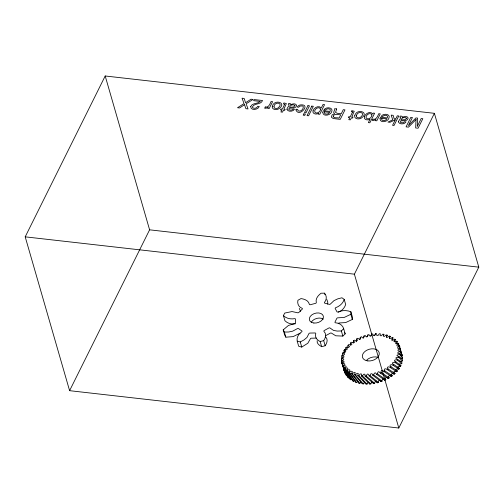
<?xml version="1.0" encoding="UTF-8"?>
<svg xmlns="http://www.w3.org/2000/svg" width="504" height="504" viewBox="0 0 504 504"><rect width="100%" height="100%" fill="white"/><g stroke="black" fill="none" stroke-linecap="round" stroke-linejoin="round"><path stroke-width="0.76" d="M338.222 323.669A1.008 0.68 -16.1 0 1 339.387 322.951L345.649 322.585L352.334 319.435L350.847 314.301L350.891 311.793C346.765 310.08 342.109 310.212 338.008 311.982A1.008 0.68 -16.1 0 1 336.861 311.598L335.299 308.7A1.008 0.68 -16.1 0 1 335.696 307.698C339.595 306.293 342.985 303.421 344.201 299.376L341.945 297.782L337.768 298.853L333.988 300.623L330.454 303.994A1.008 0.68 -16.1 0 1 329.062 304.29L324.998 303.213A1.008 0.68 -16.1 0 1 324.444 302.4C326.882 299.741 326.901 295.804 324.519 293.164L321.023 293.227C318.194 295.457 315.265 298.595 316.304 302.558A1.008 0.68 -16.1 0 1 315.321 303.402L310.653 304.649A1.008 0.68 -16.1 0 1 309.406 304.397C308.555 300.434 304.517 299.099 301.027 298.57L297.921 300.264C297.045 303.666 298.733 307.201 302.179 308.347A1.008 0.68 -16.1 0 1 302.06 309.336L298.979 312.329A1.008 0.68 -16.1 0 1 297.618 312.764L292.024 311.554L284.703 313.072L283.443 315.599L284.924 320.733C287.658 323.448 291.621 324.5 295.388 323.807M352.334 319.435L352.378 316.928L350.891 311.793M364.638 382.24L363.302 383.941L362.25 383.594M345.706 350.154L345.769 347.829L346.38 347.067L348.718 347.357L349.574 346.494L347.999 345.284L348.73 344.566L351.105 345.019L351.912 344.219L350.62 342.896L351.452 342.235L353.663 342.928L354.589 342.191L353.587 340.723L354.514 340.124L356.328 341.076L357.443 340.502L356.851 338.783L357.853 338.266C361.727 341.391 359.585 337.447 361.412 336.691C364.348 340.194 363.397 335.973 365.135 335.431C367.082 339.186 367.378 334.851 368.959 334.499C369.13 337.006 371.801 336.2 371.681 334.045L372.809 333.913L373.338 335.651L374.598 335.5L375.518 333.717L376.627 333.686L376.816 335.513L378.057 335.475L379.273 333.749L380.35 333.824L380.073 335.62L381.207 335.828L382.882 334.139L383.909 334.322L383.305 336.124L384.363 336.445L386.291 334.883L387.242 335.166L386.404 337.056L387.469 337.371L389.435 335.973L390.298 336.357L389.403 338.474M317.173 340.691C316.613 343.558 319.523 345.467 321.659 346.683L325.168 345.744C326.901 343.243 328.287 339.601 325.741 337.063M398.639 346.254L398.759 343.98L398.374 343.293C395.861 344.856 394.034 342.896 397.284 341.699L396.768 341.076C394.588 342.777 392.206 341.214 395.363 339.652L394.714 339.098C392.874 340.887 390.058 339.765 393.019 337.856L392.257 337.384C390.739 339.23 387.626 338.575 390.298 336.357M341.907 360.933L341.466 357.96C344.289 358.136 345.246 355.522 341.769 356.007L341.97 355.194C344.566 355.641 346.154 353.134 342.626 353.241L342.972 352.428C345.36 353.065 347.388 350.891 343.967 350.494L344.452 349.707C346.563 350.582 349.102 348.56 345.769 347.829M401.14 356.152L402.343 355.559L400.245 351.761L400.296 350.96C397.039 351.716 397.209 349.203 400.245 349.051L400.151 348.277C397.045 349.411 396.579 346.903 399.748 346.443L399.508 345.706C396.648 347.067 395.602 344.856 398.759 343.98M341.41 358.76C344.736 357.922 344.484 360.536 341.46 360.662L341.554 361.444C344.66 360.303 345.133 362.811 341.958 363.271L342.197 364.014C345.032 362.634 346.204 364.915 342.953 365.734L343.337 366.427C345.851 364.858 347.672 366.817 344.427 368.014L344.944 368.638C347.124 366.944 349.505 368.506 346.349 370.068L346.991 370.623C348.837 368.834 351.653 369.949 348.692 371.858L349.448 372.33C350.973 370.484 354.085 371.139 351.414 373.363L352.277 373.741L354.243 372.343L355.307 372.658L354.463 374.548L355.414 374.831L357.166 373.294L358.306 373.495L357.802 375.398L358.823 375.581L360.316 373.93L361.519 374.012L361.362 375.889L362.433 375.971L363.655 374.239L364.896 374.207L365.079 376.028L366.194 376.003C368.241 371.461 368.04 375.833 370.031 375.669C369.942 373.502 372.513 372.746 372.752 375.222L381.156 381.654C382.87 380.961 381.585 377.011 384.791 380.199L385.818 379.714L385.283 378.013L386.505 377.42L388.225 378.454L389.183 377.887L388.326 376.299L389.365 375.619L391.4 376.438L392.276 375.801L391.154 374.289L392.131 373.584L394.267 374.189L395.041 373.495L393.618 372.147L394.481 371.372L396.774 371.75L397.429 371.007L395.728 369.848L396.472 369.016L398.872 369.161L399.407 368.386L393.712 364.436C390.631 363.296 393.435 361.601 395.331 362.647L400.535 366.471L400.932 365.665L395.942 361.885C392.717 361.103 395.098 359.157 397.259 360.014L401.732 363.712L401.99 362.899C401.575 360.385 390.833 357.525 398.74 357.286L402.438 360.946L399.937 361.5M347.804 347.571L347.999 345.284M350.305 345.146L350.62 342.896M402.438 360.946L402.545 360.139C402.633 356.769 392.005 355.541 399.735 354.52L399.937 353.707C396.465 354.199 397.417 351.578 400.245 351.761M372.752 375.222C374.333 374.869 374.63 370.528 376.57 374.289C378.315 373.741 377.357 369.52 380.293 373.023L388.225 378.454M353.165 342.909L353.587 340.723M396.881 343.81L397.284 341.699M361.078 382.196L359.768 383.405L358.816 382.952M356.114 341.8L356.851 338.783M368.896 375.801L377.389 382.788C379.783 383.147 377.401 379.915 379.796 380.268M327.663 304.139L327.764 302.047L326.812 299.496M359.717 339.299L360.347 337.126M394.764 341.655L395.363 339.652M363.289 337.995L364.033 335.765M367.038 336.855L367.832 334.732M391.929 340.773L393.019 337.856M357.947 381.408L356.46 382.523L355.629 381.969M370.805 336.206L371.681 334.045M398.74 357.286L399.08 356.479M365.079 376.028L373.546 383.582C375.82 384.13 374.062 380.703 376.331 381.245M374.636 335.746L375.518 333.717M386.31 337.239L387.242 335.166M383.279 335.677L383.909 334.322M25.2 236.842L105.197 75.984L434.398 113.324L478.8 267.158L398.803 428.016L69.602 390.676L25.2 236.842L354.4 274.176L398.803 428.016M69.602 390.676L149.6 229.824L105.197 75.984M354.4 274.176L434.398 113.324M355.074 380.312L353.436 381.301L352.743 380.659M283.443 315.599C286.367 318.572 290.688 319.366 294.689 318.654A1.008 0.68 -16.1 0 1 295.495 319.328L295.432 322.661A1.008 0.68 -16.1 0 1 294.607 323.574L288.433 325.464L283.198 329.874L284.369 332.06L288.508 332.016L292.641 331.178L297.341 328.652A1.008 0.68 -16.1 0 1 298.689 328.696L301.682 330.813A1.008 0.68 -16.1 0 1 301.77 331.777C298.645 333.793 296.421 337.327 297.202 341.126L300.264 341.933L303.975 339.954L306.949 337.472L308.889 333.667A1.008 0.68 -16.1 0 1 310.155 333.062L314.798 332.968A1.008 0.68 -16.1 0 1 315.762 333.535C314.496 337.144 317.129 340.15 320.179 341.548L323.688 340.609C325.666 337.907 326.737 334.007 323.933 331.355A1.008 0.68 -16.1 0 1 324.519 330.372L328.646 328.117A1.008 0.68 -16.1 0 1 330.032 328.022L333.465 330.391L337.201 331.078L341.365 330.958L343.684 328.709C342.676 325.023 339.098 322.969 335.431 322.787A1.008 0.68 -16.1 0 1 335.072 321.899L336.741 318.534A1.008 0.68 -16.1 0 1 337.907 317.816L344.169 317.457L350.847 314.301M397.259 360.014L397.738 359.22M361.362 375.889L369.697 384.023L370.824 383.928L371.725 382.045M399.086 364.146L401.732 363.712M351.987 379.216L350.752 379.764L350.204 379.046M395.331 362.647L395.942 361.885M357.802 375.398L365.91 384.105L367.013 384.117L368.229 382.284M349.745 377.502L348.453 377.943L348.056 377.156M397.429 371.007L391.091 366.817C388.445 365.293 391.255 363.945 392.981 365.154L393.712 364.436M326 335.506L330.126 333.251A1.008 0.68 -16.1 0 1 331.512 333.15L335.771 335.784L342.846 336.086L345.164 333.843L343.684 328.709M346.897 375.801L346.343 375.02M395.041 373.495L388.124 368.997C385.812 367.177 388.748 366.093 390.254 367.479L391.091 366.817M345.473 373.527L345.089 372.683M401.291 353.203L400.245 349.051M392.276 375.801L384.861 370.931C383.021 368.884 385.869 368.008 387.198 369.589L388.124 368.997M344.528 371.076L344.314 370.175M338.379 312.19C341.882 310.937 344.547 308.013 345.681 304.504L344.201 299.376M389.183 377.887L381.358 372.595C380.003 370.409 382.731 369.646 383.859 371.448L384.861 370.931M297.202 341.126L298.683 346.254L301.745 347.067L307.824 343.249L310.369 338.801A1.008 0.68 -16.1 0 1 311.636 338.19L316.285 338.102M399.937 353.707L402.608 357.424L402.639 358.212L400.768 358.873M380.293 373.023L381.358 372.595M400.535 366.471C398.28 365.709 395.968 367.907 399.407 368.386M400.901 352.359L401.543 353.033M401.846 354.81L402.343 355.559M283.198 329.874L284.678 335.009L285.85 337.189L293.158 336.609L298.822 333.787A1.008 0.68 -16.1 0 1 300.17 333.831M344.075 368.487L343.734 367.674M149.6 229.824L478.8 267.158M399.867 365.261L400.932 365.665M387.198 369.589L394.267 374.189M390.254 367.479L396.774 371.75M383.859 371.448L391.4 376.438M392.981 365.154L398.872 369.161M377.679 373.949L385.818 379.714M376.57 374.289L384.791 380.199M373.88 374.982L382.24 381.257M381.156 381.654L379.972 380.274M370.031 375.669L378.504 382.492M366.194 376.003L374.674 383.386M362.433 375.971L370.824 383.928M358.823 375.581L367.013 384.117M300.592 311.371L299.288 308.385M377.389 382.788L376.614 381.648M355.414 374.831L363.302 383.941M354.463 374.548L362.244 383.821M399.735 354.52L402.639 358.212M352.277 373.741L359.768 383.405M351.414 373.363L358.772 383.185M349.448 372.33L356.46 382.523M348.692 371.858L355.541 382.196M373.546 383.582L373.124 382.75M346.991 370.623L353.436 381.301M346.349 370.068L352.611 380.885M344.944 368.638L350.752 379.764M344.427 368.014L350.041 379.26M400.296 350.96L402.161 354.803M343.337 366.427L348.453 377.943M342.953 365.734L347.861 377.364M344.623 332.533L345.164 333.843M369.697 384.023L369.445 383.135M342.197 364.014L346.576 375.864M341.958 363.271L346.116 375.215M341.554 361.444L345.158 373.565M341.365 330.958L342.846 336.086M324.519 293.164L324.941 294.626M323.688 340.609L325.168 345.744M320.179 341.548L321.659 346.683M300.264 341.933L301.745 347.067M284.369 332.06L285.85 337.189M341.46 360.662L344.831 372.853M400.151 348.277L401.216 352.321M342.733 364.556L344.213 371.083M341.618 358.684L341.92 360.139M342.827 364.505L344.037 370.327M341.769 356.007L342.121 358.205M399.748 346.443L400.094 349.266M342.626 353.241L342.852 355.585M399.508 345.706L399.653 347.861M343.967 350.494L344.049 352.838M344.452 349.707L344.484 352.044M366.257 360.536A8.669 5.834 -16.1 0 1 378.101 357.374M311.226 322.384A7.22 4.864 -16.1 0 1 323.31 319.152M286.959 109.261C287.696 112.058 293.202 111.787 294.456 109.236L293.026 109.072L291.854 110.023L290.304 110.137L288.842 109.689L289.038 108.322C291.406 107.673 296.062 109.028 296.617 105.456C295.886 103.062 292.389 103.811 290.701 104.687L290.758 104.019L289.819 103.459L288.704 103.459L288.275 104.315C291.01 104.259 286.6 108.064 286.959 109.261M398.5 121.911C399.237 124.709 404.744 124.438 405.997 121.886L404.567 121.722L403.395 122.674L401.846 122.787L400.384 122.34L400.579 120.973C402.948 120.33 407.604 121.678 408.158 118.106C407.427 115.712 403.931 116.462 402.242 117.338L402.299 116.67L401.36 116.109L400.245 116.109L399.817 116.966C402.551 116.909 398.141 120.714 398.5 121.911M333.213 116.241C333.541 118.679 337.586 117.293 339.098 118.087L340.717 114.836C338.505 114.824 334.177 113.072 333.213 116.241M295.961 109.859C298.771 118.232 311.963 103.452 300.176 104.958A3.421 2.3 -16.1 0 0 298.248 105.903L297.209 107.05L298.696 107.22L300.075 106.092L302.362 105.928A2.054 1.386 -16.1 0 1 303.276 106.735C303.547 109.286 300.749 111.951 298.198 110.893L297.631 109.368L296.138 109.198L295.961 109.859M416.052 119.486L415.649 127.94L418.081 128.218L422.812 118.698L421.193 118.516L417.243 126.548L417.64 118.112L415.957 117.923L408.397 125.54L412.423 117.52L410.81 117.338L406.079 126.857L408.486 127.128L416.052 119.486M273.943 106.533L274.428 108.083L276.343 108.499A2.281 1.531 -16.1 0 0 278.107 107.894C284.193 102.992 274.781 100.888 273.943 106.533M356.391 115.882L356.87 117.432L358.785 117.848A2.281 1.531 -16.1 0 0 360.555 117.243C366.635 112.342 357.223 110.237 356.391 115.882M336.659 108.927L335.532 112.43L337.39 113.324L341.252 113.759L343.281 109.683L344.975 109.872L340.244 119.385L333.182 118.503L331.355 117.13L332.104 114.931L334.499 113.627L333.642 112.386L334.732 109.551L334.58 108.694L336.659 108.927M320.481 109.059C321.048 112.26 314.521 115.107 314.679 110.962C314.975 108.448 319.316 106.174 320.481 109.059M250.677 106.621C250.683 110.912 258.206 109.878 259.283 106.476L257.727 106.3C256.92 108.215 254.173 108.984 252.599 107.598L252.397 106.98C254.085 102.885 260.807 105.04 262.559 100.523L254.18 99.578L253.632 100.674L260.297 101.43C257.676 104.095 252.208 102.696 250.677 106.621M322.799 112.241C322.724 116.941 330.504 115.441 331.638 111.882C333.887 107.182 325.868 106.571 324.009 109.796L325.515 109.967C326.655 108.725 329.175 108.215 330.296 109.689L330.107 111.46L323.423 110.697L322.799 112.241M380.022 118.73C379.947 123.436 387.727 121.93 388.861 118.371C391.11 113.671 383.09 113.06 381.232 116.285L382.738 116.456C383.878 115.214 386.398 114.704 387.519 116.178L387.33 117.949L380.646 117.186L380.022 118.73M371.908 114.994C372.04 117.722 367.945 120.368 366.099 117.923C365.243 114.925 370.591 111.592 371.908 114.994M272.336 106.312C271.58 108.53 274.252 109.759 276.079 109.532A4.114 2.766 -16.1 0 0 278.762 108.807C287.746 102.841 274.132 98.608 272.336 106.312M354.778 115.662C354.022 117.879 356.693 119.108 358.52 118.881A4.114 2.766 -16.1 0 0 361.204 118.157C370.188 112.19 356.574 107.957 354.778 115.662M313.034 110.912C312.071 114.169 316.796 114.811 318.73 113.217L318.27 114.137L319.763 114.307L324.57 104.637L323.039 104.467L321.275 108.007C318.881 104.92 313.803 107.61 313.034 110.912M364.442 116.745C363.409 119.971 368.141 120.651 370.087 119.158L368.374 122.611L369.86 122.781L374.611 113.236L373.193 113.072L372.752 113.961C370.541 110.685 365.224 113.463 364.442 116.745M284.678 104.252L282.353 109.091L280.898 108.927L280.426 109.878L281.881 110.042L280.917 111.983L282.473 112.159L283.431 110.218L284.672 110.363L285.144 109.406L283.909 109.267L286.348 103.547L283.878 102.942L283.418 103.862L284.678 104.252M294.903 105.664L293.612 107.024L289.479 107.308C290.027 105.141 292.893 104.171 294.714 105.279L294.903 105.664M352.567 111.951L350.249 116.789L348.793 116.626L348.314 117.577L349.776 117.747L348.812 119.681L350.362 119.858L351.326 117.923L352.561 118.062L353.033 117.111L351.798 116.966L354.236 111.245L351.767 110.641L351.307 111.56L352.567 111.951M406.445 118.32L405.153 119.675L401.02 119.958C401.568 117.791 404.435 116.821 406.256 117.93L406.445 118.32M324.538 111.806C323.398 114.994 328.835 114.679 329.61 112.379L324.538 111.806M381.761 118.295C380.621 121.483 386.058 121.168 386.833 118.868L381.761 118.295M265.255 106.987L264.644 108.221L266.043 108.278L268.286 107.239L267.687 108.436L269.142 108.599L272.595 101.663L271.058 101.487C270.119 103.868 268.582 107.932 265.255 106.987M303.862 113.866L303.206 115.183L304.762 115.366L305.424 114.043L303.862 113.866M307.938 105.67L304.504 112.575L306.06 112.751L309.494 105.846L307.938 105.67M311.8 106.111L307.068 115.624L308.599 115.8L313.331 106.281L311.8 106.111M372.922 119.202L372.311 120.431L373.71 120.494L375.946 119.448L375.354 120.645L376.809 120.809L380.262 113.873L378.724 113.702C377.786 116.078 376.249 120.147 372.922 119.202M395.306 119.794L392.559 125.32L394.034 125.49L398.765 115.977L397.291 115.807L395.999 118.408L394.267 119.158L393.158 115.34L391.199 115.114L392.729 119.87L387.948 122.075L389.907 122.296L395.306 119.794M244.522 104.687L239.539 107.963L237.523 107.736L244.031 103.578L242.046 98.198L244.15 98.438L245.58 102.734L250.992 99.212L253.039 99.445L246.135 103.811L248.025 108.927L245.908 108.688L244.522 104.687M367.813 360.914A8.669 5.834 -16.1 0 0 379.184 352.649A8.669 5.834 -16.1 0 0 365.444 351.086A8.669 5.834 -16.1 0 0 367.813 360.914M313.86 323.026A7.22 4.864 -16.1 0 0 323.335 316.134A7.22 4.864 -16.1 0 0 311.882 314.836A7.22 4.864 -16.1 0 0 313.86 323.026"/></g></svg>
